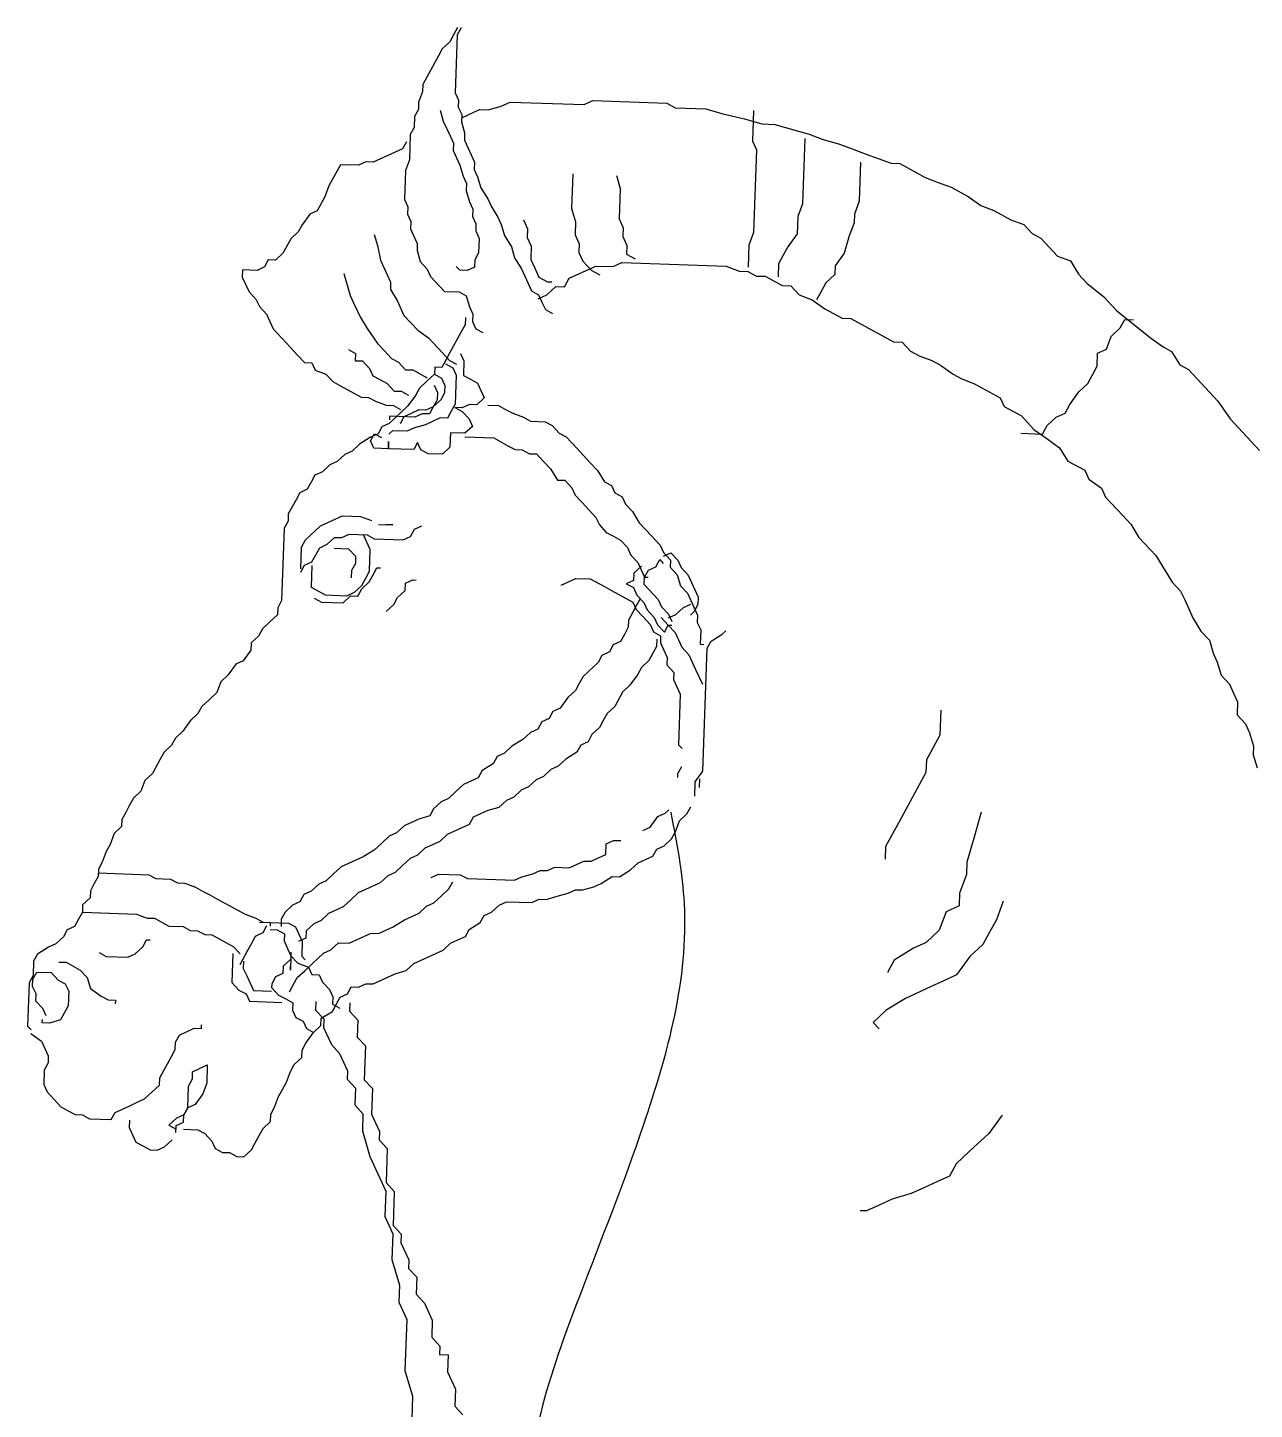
# Model space of a CAD drawing. Header units: millimetres. Extents: x 71641 to 191108, y -23091 to 29972.
# Drawn here: x 158703.1 to 158778.3, y -13081.5 to -12996.9 of the extents above; entities that cross this region are included whole.
import ezdxf

# ---------------------------------------------------------------- set-up
doc = ezdxf.new("R2010")
doc.units = ezdxf.units.MM

msp = doc.modelspace()

# ---------------------------------------------------------------- linework, layer by layer
at = {"color": 8}
for p, q in [((158729.454, -12996.895), (158729.217, -12997.33)), ((158729.675, -12996.902), (158729.438, -12997.337)), ((158728.979, -12997.765), (158728.521, -12998.192)), ((158729.217, -12997.33), (158728.979, -12997.765)), ((158729.438, -12997.337), (158729.313, -13000.88)), ((158728.284, -12998.627), (158728.046, -12999.062)), ((158728.521, -12998.192), (158728.284, -12998.627)), ((158728.046, -12999.062), (158727.572, -12999.932)), ((158727.335, -13000.367), (158727.319, -13000.81)), ((158727.572, -12999.932), (158727.335, -13000.367)), ((158727.075, -13001.466), (158727.059, -13001.909)), ((158727.319, -13000.81), (158727.075, -13001.466)), ((158729.313, -13000.88), (158729.519, -13001.33)), ((158729.519, -13001.33), (158729.504, -13001.773)), ((158732.136, -13001.697), (158732.678, -13001.45)), ((158732.678, -13001.45), (158737.204, -13001.609)), ((158737.204, -13001.609), (158737.746, -13001.362)), ((158737.746, -13001.362), (158742.273, -13001.521)), ((158742.273, -13001.521), (158742.796, -13001.806)), ((158726.822, -13002.344), (158726.798, -13003.008)), ((158727.059, -13001.909), (158726.822, -13002.344)), ((158728.388, -13001.956), (158728.586, -13002.628)), ((158729.504, -13001.773), (158729.71, -13002.224)), ((158729.71, -13002.224), (158729.694, -13002.667)), ((158729.711, -13002.411), (158730.795, -13001.916)), ((158730.795, -13001.916), (158731.328, -13001.935)), ((158731.328, -13001.935), (158732.136, -13001.697)), ((158742.796, -13001.806), (158744.66, -13001.872)), ((158744.66, -13001.872), (158745.716, -13002.175)), ((158745.716, -13002.175), (158747.038, -13002.488)), ((158747.589, -13001.975), (158747.524, -13003.837)), ((158726.798, -13003.008), (158726.561, -13003.443)), ((158728.586, -13002.628), (158728.998, -13003.529)), ((158729.694, -13002.667), (158729.892, -13003.339)), ((158747.038, -13002.488), (158748.094, -13002.792)), ((158748.094, -13002.792), (158748.893, -13002.82)), ((158748.893, -13002.82), (158751.004, -13003.427)), ((158726.324, -13003.878), (158726.087, -13004.313)), ((158726.561, -13003.443), (158726.507, -13004.993)), ((158728.998, -13003.529), (158729.204, -13003.979)), ((158729.204, -13003.979), (158729.189, -13004.422)), ((158729.892, -13003.339), (158729.877, -13003.781)), ((158729.877, -13003.781), (158730.495, -13005.133)), ((158747.524, -13003.837), (158747.771, -13004.379)), ((158750.729, -13003.684), (158750.588, -13007.675)), ((158751.004, -13003.427), (158751.794, -13003.721)), ((158751.794, -13003.721), (158752.85, -13004.025)), ((158752.85, -13004.025), (158753.639, -13004.319)), ((158726.087, -13004.313), (158724.734, -13004.93)), ((158729.189, -13004.422), (158729.601, -13005.323)), ((158747.771, -13004.379), (158747.594, -13009.435)), ((158753.639, -13004.319), (158754.429, -13004.613)), ((158754.429, -13004.613), (158755.218, -13004.907)), ((158755.218, -13004.907), (158756.008, -13005.202)), ((158722.282, -13005.287), (158721.57, -13006.592)), ((158723.389, -13005.326), (158722.282, -13005.287)), ((158723.84, -13005.121), (158723.389, -13005.326)), ((158724.283, -13005.136), (158723.84, -13005.121)), ((158724.734, -13004.93), (158724.283, -13005.136)), ((158726.262, -13005.649), (158726.199, -13007.42)), ((158726.507, -13004.993), (158726.262, -13005.649)), ((158729.601, -13005.323), (158729.799, -13005.995)), ((158730.495, -13005.133), (158730.479, -13005.576)), ((158730.479, -13005.576), (158730.685, -13006.026)), ((158754.144, -13005.136), (158754.059, -13007.531)), ((158756.008, -13005.202), (158756.54, -13005.22)), ((158756.54, -13005.22), (158757.586, -13005.79)), ((158721.57, -13006.592), (158721.325, -13007.249)), ((158729.799, -13005.995), (158730.005, -13006.446)), ((158730.005, -13006.446), (158729.989, -13006.889)), ((158730.685, -13006.026), (158730.883, -13006.698)), ((158736.522, -13005.848), (158736.447, -13007.977)), ((158739.185, -13005.942), (158739.423, -13006.749)), ((158757.586, -13005.79), (158758.11, -13006.075)), ((158758.11, -13006.075), (158758.899, -13006.369)), ((158758.899, -13006.369), (158759.689, -13006.663)), ((158721.325, -13007.249), (158720.851, -13008.119)), ((158726.199, -13007.42), (158726.405, -13007.871)), ((158729.989, -13006.889), (158730.187, -13007.561)), ((158730.883, -13006.698), (158731.303, -13007.378)), ((158731.303, -13007.378), (158731.509, -13007.829)), ((158739.423, -13006.749), (158739.358, -13008.612)), ((158759.689, -13006.663), (158760.735, -13007.233)), ((158760.735, -13007.233), (158761.515, -13007.793)), ((158720.851, -13008.119), (158720.4, -13008.325)), ((158726.405, -13007.871), (158726.39, -13008.314)), ((158730.187, -13007.561), (158730.393, -13008.011)), ((158730.393, -13008.011), (158730.378, -13008.454)), ((158731.509, -13007.829), (158731.929, -13008.509)), ((158736.447, -13007.977), (158736.685, -13008.784)), ((158750.588, -13007.675), (158750.294, -13008.464)), ((158754.059, -13007.531), (158753.765, -13008.32)), ((158761.515, -13007.793), (158762.305, -13008.087)), ((158762.305, -13008.087), (158763.351, -13008.657)), ((158719.934, -13008.973), (158719.697, -13009.408)), ((158720.4, -13008.325), (158719.934, -13008.973)), ((158726.39, -13008.314), (158726.596, -13008.764)), ((158726.596, -13008.764), (158726.58, -13009.207)), ((158730.378, -13008.454), (158730.584, -13008.905)), ((158730.584, -13008.905), (158730.568, -13009.347)), ((158731.929, -13008.509), (158732.135, -13008.959)), ((158732.135, -13008.959), (158732.333, -13009.631)), ((158733.49, -13008.672), (158733.737, -13009.213)), ((158736.685, -13008.784), (158736.657, -13009.583)), ((158739.358, -13008.612), (158739.605, -13009.153)), ((158750.294, -13008.464), (158750.256, -13009.528)), ((158753.746, -13008.852), (158753.452, -13009.641)), ((158753.765, -13008.32), (158753.746, -13008.852)), ((158763.351, -13008.657), (158764.141, -13008.951)), ((158764.141, -13008.951), (158764.654, -13009.502)), ((158719.238, -13009.835), (158719.001, -13010.27)), ((158719.697, -13009.408), (158719.238, -13009.835)), ((158724.349, -13009.572), (158724.547, -13010.244)), ((158726.58, -13009.207), (158726.786, -13009.658)), ((158726.786, -13009.658), (158726.992, -13010.108)), ((158730.568, -13009.347), (158730.774, -13009.798)), ((158730.774, -13009.798), (158730.743, -13010.684)), ((158732.333, -13009.631), (158732.753, -13010.311)), ((158733.737, -13009.213), (158733.719, -13009.746)), ((158733.719, -13009.746), (158733.966, -13010.287)), ((158736.657, -13009.583), (158736.905, -13010.124)), ((158739.605, -13009.153), (158739.586, -13009.686)), ((158739.586, -13009.686), (158739.834, -13010.227)), ((158747.594, -13009.435), (158747.299, -13010.224)), ((158750.256, -13009.528), (158749.696, -13010.308)), ((158753.452, -13009.641), (158753.148, -13010.696)), ((158764.654, -13009.502), (158765.178, -13009.787)), ((158765.178, -13009.787), (158765.691, -13010.338)), ((158718.764, -13010.705), (158718.305, -13011.132)), ((158719.001, -13010.27), (158718.764, -13010.705)), ((158724.547, -13010.244), (158724.738, -13011.137)), ((158726.992, -13010.108), (158726.977, -13010.551)), ((158726.977, -13010.551), (158727.175, -13011.223)), ((158730.743, -13010.684), (158730.506, -13011.119)), ((158732.753, -13010.311), (158732.951, -13010.983)), ((158733.966, -13010.287), (158733.938, -13011.085)), ((158736.905, -13010.124), (158736.886, -13010.656)), ((158736.886, -13010.656), (158737.134, -13011.198)), ((158739.834, -13010.227), (158739.815, -13010.759)), ((158739.815, -13010.759), (158740.338, -13011.044)), ((158747.299, -13010.224), (158747.252, -13011.554)), ((158749.411, -13010.831), (158749.126, -13011.354)), ((158749.696, -13010.308), (158749.411, -13010.831)), ((158753.148, -13010.696), (158752.587, -13011.475)), ((158765.691, -13010.338), (158766.205, -13010.889)), ((158717.625, -13011.552), (158717.174, -13011.758)), ((158717.862, -13011.117), (158717.625, -13011.552)), ((158718.305, -13011.132), (158717.862, -13011.117)), ((158724.738, -13011.137), (158724.944, -13011.588)), ((158724.944, -13011.588), (158725.15, -13012.038)), ((158727.175, -13011.223), (158727.602, -13011.681)), ((158727.602, -13011.681), (158727.808, -13012.132)), ((158729.596, -13011.752), (158729.382, -13011.522)), ((158730.49, -13011.561), (158730.039, -13011.767)), ((158730.506, -13011.119), (158730.49, -13011.561)), ((158732.951, -13010.983), (158733.37, -13011.663)), ((158733.37, -13011.663), (158733.576, -13012.113)), ((158733.938, -13011.085), (158734.186, -13011.627)), ((158734.186, -13011.627), (158734.433, -13012.169)), ((158736.297, -13012.234), (158737.923, -13011.492)), ((158737.134, -13011.198), (158737.647, -13011.749)), ((158737.923, -13011.492), (158738.988, -13011.53)), ((158738.988, -13011.53), (158739.53, -13011.282)), ((158739.53, -13011.282), (158745.921, -13011.507)), ((158745.921, -13011.507), (158746.71, -13011.801)), ((158749.126, -13011.354), (158749.098, -13012.152)), ((158752.587, -13011.475), (158752.569, -13012.008)), ((158766.205, -13010.889), (158766.995, -13011.183)), ((158766.995, -13011.183), (158767.499, -13012)), ((158716.288, -13011.726), (158716.272, -13012.169)), ((158716.272, -13012.169), (158716.684, -13013.07)), ((158717.174, -13011.758), (158716.288, -13011.726)), ((158722.491, -13011.945), (158722.887, -13013.289)), ((158725.15, -13012.038), (158725.356, -13012.489)), ((158725.356, -13012.489), (158725.34, -13012.932)), ((158727.808, -13012.132), (158728.663, -13013.049)), ((158730.039, -13011.767), (158729.596, -13011.752)), ((158733.576, -13012.113), (158733.782, -13012.564)), ((158734.433, -13012.169), (158734.957, -13012.453)), ((158734.957, -13012.453), (158735.223, -13012.463)), ((158736.012, -13012.757), (158736.297, -13012.234)), ((158737.647, -13011.749), (158738.171, -13012.034)), ((158746.71, -13011.801), (158747.243, -13011.82)), ((158747.243, -13011.82), (158747.766, -13012.105)), ((158747.766, -13012.105), (158748.299, -13012.124)), ((158748.299, -13012.124), (158749.345, -13012.693)), ((158752.017, -13012.521), (158751.732, -13013.044)), ((158752.569, -13012.008), (158752.017, -13012.521)), ((158767.499, -13012), (158768.013, -13012.551)), ((158716.684, -13013.07), (158717.111, -13013.529)), ((158722.887, -13013.289), (158723.093, -13013.739)), ((158725.34, -13012.932), (158725.76, -13013.612)), ((158728.663, -13013.049), (158729.549, -13013.08)), ((158729.549, -13013.08), (158729.985, -13013.317)), ((158729.985, -13013.317), (158730.183, -13013.989)), ((158733.782, -13012.564), (158733.988, -13013.014)), ((158733.988, -13013.014), (158734.424, -13013.251)), ((158734.387, -13013.499), (158734.928, -13013.252)), ((158734.424, -13013.251), (158734.63, -13013.702)), ((158734.928, -13013.252), (158735.48, -13012.738)), ((158735.48, -13012.738), (158736.012, -13012.757)), ((158749.345, -13012.693), (158749.878, -13012.712)), ((158749.878, -13012.712), (158750.392, -13013.263)), ((158750.392, -13013.263), (158751.181, -13013.557)), ((158751.732, -13013.044), (158751.447, -13013.567)), ((158768.013, -13012.551), (158769.05, -13013.387)), ((158717.111, -13013.529), (158717.317, -13013.979)), ((158717.317, -13013.979), (158717.745, -13014.438)), ((158723.093, -13013.739), (158723.505, -13014.641)), ((158725.76, -13013.612), (158726.172, -13014.513)), ((158730.183, -13013.989), (158730.389, -13014.439)), ((158734.63, -13013.702), (158734.836, -13014.153)), ((158734.836, -13014.153), (158735.271, -13014.39)), ((158751.181, -13013.557), (158751.961, -13014.118)), ((158751.961, -13014.118), (158753.008, -13014.687)), ((158769.05, -13013.387), (158769.821, -13014.213)), ((158769.821, -13014.213), (158770.858, -13015.049)), ((158717.745, -13014.438), (158717.951, -13014.888)), ((158717.951, -13014.888), (158718.157, -13015.339)), ((158723.505, -13014.641), (158723.925, -13015.32)), ((158726.172, -13014.513), (158726.599, -13014.971)), ((158726.599, -13014.971), (158727.027, -13015.429)), ((158729.938, -13014.645), (158729.922, -13015.088)), ((158730.389, -13014.439), (158730.373, -13014.882)), ((158730.373, -13014.882), (158730.579, -13015.333)), ((158753.008, -13014.687), (158753.54, -13014.706)), ((158753.54, -13014.706), (158756.156, -13016.13)), ((158770.05, -13015.287), (158770.335, -13014.764)), ((158770.335, -13014.764), (158770.867, -13014.783)), ((158770.858, -13015.049), (158771.895, -13015.885)), ((158718.157, -13015.339), (158719.226, -13016.485)), ((158723.925, -13015.32), (158724.558, -13016.229)), ((158727.027, -13015.429), (158727.676, -13015.896)), ((158727.676, -13015.896), (158728.531, -13016.812)), ((158729.685, -13015.523), (158728.974, -13016.828)), ((158729.922, -13015.088), (158729.685, -13015.523)), ((158730.579, -13015.333), (158731.015, -13015.57)), ((158769.204, -13016.589), (158769.498, -13015.8)), ((158769.498, -13015.8), (158770.05, -13015.287)), ((158771.895, -13015.885), (158772.675, -13016.445)), ((158719.226, -13016.485), (158719.653, -13016.943)), ((158722.77, -13016.61), (158723.206, -13016.847)), ((158724.558, -13016.229), (158724.986, -13016.688)), ((158724.986, -13016.688), (158725.414, -13017.146)), ((158756.156, -13016.13), (158756.689, -13016.149)), ((158756.689, -13016.149), (158757.203, -13016.7)), ((158757.203, -13016.7), (158757.726, -13016.985)), ((158768.662, -13016.837), (158769.204, -13016.589)), ((158772.675, -13016.445), (158773.198, -13016.73)), ((158773.198, -13016.73), (158773.703, -13017.547)), ((158719.653, -13016.943), (158720.081, -13017.402)), ((158720.081, -13017.402), (158720.524, -13017.417)), ((158720.524, -13017.417), (158720.73, -13017.868)), ((158723.206, -13016.847), (158723.19, -13017.289)), ((158723.19, -13017.289), (158723.633, -13017.305)), ((158723.633, -13017.305), (158724.061, -13017.763)), ((158725.414, -13017.146), (158725.849, -13017.383)), ((158725.849, -13017.383), (158726.276, -13017.841)), ((158728.737, -13017.263), (158728.5, -13017.698)), ((158728.531, -13016.812), (158728.958, -13017.271)), ((158728.729, -13017.484), (158729.164, -13017.721)), ((158728.974, -13016.828), (158728.737, -13017.263)), ((158728.958, -13017.271), (158729.394, -13017.508)), ((158729.639, -13016.851), (158729.845, -13017.302)), ((158729.845, -13017.302), (158729.813, -13018.188)), ((158757.726, -13016.985), (158758.515, -13017.279)), ((158758.515, -13017.279), (158759.038, -13017.564)), ((158759.038, -13017.564), (158759.819, -13018.124)), ((158768.634, -13017.635), (158768.662, -13016.837)), ((158773.703, -13017.547), (158774.226, -13017.832)), ((158720.73, -13017.868), (158721.387, -13018.113)), ((158721.387, -13018.113), (158721.814, -13018.571)), ((158724.061, -13017.763), (158724.267, -13018.214)), ((158724.267, -13018.214), (158724.702, -13018.451)), ((158724.702, -13018.451), (158725.137, -13018.688)), ((158726.276, -13017.841), (158726.719, -13017.857)), ((158726.719, -13017.857), (158727.59, -13018.331)), ((158728.041, -13018.125), (158727.582, -13018.552)), ((158728.057, -13017.682), (158728.041, -13018.125)), ((158728.041, -13018.125), (158728.476, -13018.362)), ((158728.5, -13017.698), (158728.057, -13017.682)), ((158728.476, -13018.362), (158728.682, -13018.813)), ((158729.164, -13017.721), (158729.37, -13018.172)), ((158729.37, -13018.172), (158729.308, -13019.943)), ((158729.813, -13018.188), (158730.249, -13018.425)), ((158730.249, -13018.425), (158730.684, -13018.662)), ((158759.819, -13018.124), (158760.342, -13018.409)), ((158760.342, -13018.409), (158761.131, -13018.703)), ((158768.064, -13018.681), (158768.349, -13018.158)), ((158768.349, -13018.158), (158768.634, -13017.635)), ((158774.226, -13017.832), (158774.997, -13018.658)), ((158721.814, -13018.571), (158722.249, -13018.808)), ((158722.249, -13018.808), (158723.555, -13019.519)), ((158725.137, -13018.688), (158725.565, -13019.146)), ((158725.565, -13019.146), (158726.008, -13019.162)), ((158726.008, -13019.162), (158726.443, -13019.399)), ((158727.124, -13018.98), (158726.886, -13019.415)), ((158727.582, -13018.552), (158727.124, -13018.98)), ((158728.018, -13018.789), (158728.224, -13019.24)), ((158728.224, -13019.24), (158728.208, -13019.683)), ((158728.667, -13019.256), (158728.43, -13019.691)), ((158728.682, -13018.813), (158728.667, -13019.256)), ((158730.684, -13018.662), (158730.89, -13019.112)), ((158730.89, -13019.112), (158731.096, -13019.563)), ((158761.131, -13018.703), (158762.701, -13019.558)), ((158766.952, -13019.974), (158767.513, -13019.194)), ((158767.513, -13019.194), (158768.064, -13018.681)), ((158774.997, -13018.658), (158775.51, -13019.209)), ((158775.51, -13019.209), (158776.024, -13019.76)), ((158723.555, -13019.519), (158723.999, -13019.535)), ((158723.999, -13019.535), (158724.434, -13019.772)), ((158724.434, -13019.772), (158725.091, -13020.016)), ((158725.091, -13020.016), (158725.534, -13020.032)), ((158725.534, -13020.032), (158725.969, -13020.269)), ((158726.42, -13020.063), (158725.961, -13020.49)), ((158726.886, -13019.415), (158726.42, -13020.063)), ((158727.971, -13020.118), (158727.52, -13020.324)), ((158727.971, -13020.118), (158727.734, -13020.553)), ((158728.208, -13019.683), (158727.971, -13020.118)), ((158728.43, -13019.691), (158727.971, -13020.118)), ((158729.308, -13019.943), (158729.071, -13020.378)), ((158730.194, -13019.974), (158729.743, -13020.18)), ((158730.637, -13019.99), (158730.194, -13019.974)), ((158731.096, -13019.563), (158730.637, -13019.99)), ((158731.302, -13020.013), (158731.967, -13020.037)), ((158731.967, -13020.037), (158732.402, -13020.274)), ((158762.701, -13019.558), (158762.948, -13020.099)), ((158762.948, -13020.099), (158763.995, -13020.669)), ((158766.667, -13020.496), (158766.952, -13019.974)), ((158776.024, -13019.76), (158776.786, -13020.853)), ((158725.961, -13020.49), (158725.273, -13021.131)), ((158725.289, -13020.688), (158725.281, -13020.91)), ((158726.84, -13020.743), (158725.289, -13020.688)), ((158726.175, -13020.72), (158725.938, -13021.155)), ((158726.626, -13020.514), (158726.175, -13020.72)), ((158727.077, -13020.308), (158726.626, -13020.514)), ((158727.291, -13020.537), (158726.84, -13020.743)), ((158727.52, -13020.324), (158727.077, -13020.308)), ((158727.734, -13020.553), (158727.291, -13020.537)), ((158728.391, -13020.798), (158727.489, -13021.209)), ((158728.834, -13020.813), (158728.391, -13020.798)), ((158729.071, -13020.378), (158728.834, -13020.813)), ((158729.743, -13020.18), (158729.3, -13020.165)), ((158729.3, -13020.165), (158729.735, -13020.402)), ((158729.735, -13020.402), (158730.163, -13020.86)), ((158730.163, -13020.86), (158730.369, -13021.311)), ((158732.402, -13020.274), (158732.837, -13020.511)), ((158732.837, -13020.511), (158733.494, -13020.756)), ((158733.494, -13020.756), (158733.929, -13020.992)), ((158763.995, -13020.669), (158764.765, -13021.495)), ((158765.574, -13021.257), (158766.125, -13020.744)), ((158766.125, -13020.744), (158766.667, -13020.496)), ((158776.786, -13020.853), (158777.299, -13021.404)), ((158724.127, -13022.199), (158724.364, -13021.764)), ((158724.585, -13021.772), (158724.134, -13021.978)), ((158724.364, -13021.764), (158724.799, -13022.001)), ((158724.822, -13021.337), (158724.585, -13021.772)), ((158725.273, -13021.131), (158724.822, -13021.337)), ((158725.479, -13021.582), (158725.25, -13021.795)), ((158726.365, -13021.613), (158725.479, -13021.582)), ((158726.816, -13021.407), (158726.365, -13021.613)), ((158727.489, -13021.209), (158726.816, -13021.407)), ((158729.024, -13021.707), (158728.993, -13022.592)), ((158729.91, -13021.738), (158729.024, -13021.707)), ((158730.369, -13021.311), (158729.91, -13021.738)), ((158733.929, -13020.992), (158734.816, -13021.024)), ((158734.816, -13021.024), (158735.251, -13021.261)), ((158735.251, -13021.261), (158735.678, -13021.719)), ((158735.678, -13021.719), (158736.114, -13021.956)), ((158763.957, -13021.733), (158765.289, -13021.78)), ((158764.765, -13021.495), (158765.546, -13022.056)), ((158765.289, -13021.78), (158765.574, -13021.257)), ((158777.299, -13021.404), (158778.07, -13022.23)), ((158723.454, -13022.397), (158722.995, -13022.824)), ((158724.134, -13021.978), (158723.454, -13022.397)), ((158724.333, -13022.65), (158724.127, -13022.199)), ((158725.219, -13022.681), (158724.333, -13022.65)), ((158725.219, -13022.681), (158725.234, -13022.238)), ((158725.234, -13022.238), (158725.219, -13022.681)), ((158726.77, -13022.736), (158725.219, -13022.681)), ((158727.007, -13022.301), (158726.77, -13022.736)), ((158727.213, -13022.751), (158727.007, -13022.301)), ((158728.993, -13022.592), (158728.534, -13023.019)), ((158729.902, -13021.959), (158731.675, -13022.021)), ((158731.675, -13022.021), (158732.11, -13022.258)), ((158732.11, -13022.258), (158732.545, -13022.495)), ((158732.545, -13022.495), (158732.981, -13022.732)), ((158736.114, -13021.956), (158736.755, -13022.644)), ((158736.755, -13022.644), (158737.182, -13023.102)), ((158765.546, -13022.056), (158766.326, -13022.616)), ((158766.326, -13022.616), (158766.83, -13023.433)), ((158778.07, -13022.23), (158778.584, -13022.781)), ((158722.086, -13023.457), (158721.635, -13023.663)), ((158722.545, -13023.03), (158722.086, -13023.457)), ((158722.995, -13022.824), (158722.545, -13023.03)), ((158727.648, -13022.988), (158727.213, -13022.751)), ((158728.534, -13023.019), (158727.648, -13022.988)), ((158732.981, -13022.732), (158733.424, -13022.748)), ((158733.424, -13022.748), (158733.859, -13022.985)), ((158733.859, -13022.985), (158734.302, -13023.001)), ((158734.302, -13023.001), (158734.73, -13023.459)), ((158734.73, -13023.459), (158735.157, -13023.917)), ((158737.182, -13023.102), (158737.61, -13023.56)), ((158766.83, -13023.433), (158767.877, -13024.003)), ((158720.725, -13024.296), (158720.488, -13024.731)), ((158721.176, -13024.09), (158720.725, -13024.296)), ((158721.635, -13023.663), (158721.176, -13024.09)), ((158735.157, -13023.917), (158735.577, -13024.597)), ((158737.61, -13023.56), (158738.038, -13024.019)), ((158738.038, -13024.019), (158738.457, -13024.699)), ((158767.877, -13024.003), (158768.124, -13024.544)), ((158720.251, -13025.166), (158719.8, -13025.372)), ((158720.488, -13024.731), (158720.251, -13025.166)), ((158735.577, -13024.597), (158736.02, -13024.613)), ((158736.02, -13024.613), (158736.448, -13025.071)), ((158736.448, -13025.071), (158736.654, -13025.522)), ((158738.457, -13024.699), (158738.893, -13024.936)), ((158738.893, -13024.936), (158739.099, -13025.386)), ((158768.124, -13024.544), (158768.904, -13025.104)), ((158768.904, -13025.104), (158769.152, -13025.646)), ((158719.563, -13025.807), (158719.326, -13026.242)), ((158719.8, -13025.372), (158719.563, -13025.807)), ((158736.654, -13025.522), (158737.081, -13025.98)), ((158737.081, -13025.98), (158737.936, -13026.897)), ((158739.099, -13025.386), (158739.534, -13025.623)), ((158739.534, -13025.623), (158739.74, -13026.074)), ((158769.152, -13025.646), (158770.179, -13026.748)), ((158719.089, -13026.677), (158719.073, -13027.12)), ((158719.326, -13026.242), (158719.089, -13026.677)), ((158721.961, -13027), (158722.412, -13026.794)), ((158722.412, -13026.794), (158723.52, -13026.833)), ((158723.52, -13026.833), (158724.177, -13027.078)), ((158737.936, -13026.897), (158738.142, -13027.348)), ((158739.74, -13026.074), (158740.167, -13026.532)), ((158740.167, -13026.532), (158740.587, -13027.212)), ((158770.179, -13026.748), (158770.693, -13027.299)), ((158718.836, -13027.555), (158718.68, -13031.983)), ((158719.073, -13027.12), (158718.836, -13027.555)), ((158720.142, -13028.266), (158721.059, -13027.411)), ((158721.059, -13027.411), (158721.51, -13027.205)), ((158721.51, -13027.205), (158721.961, -13027)), ((158724.612, -13027.315), (158725.498, -13027.346)), ((158725.498, -13027.346), (158725.055, -13027.33)), ((158726.583, -13028.049), (158726.82, -13027.614)), ((158726.82, -13027.614), (158727.271, -13027.408)), ((158738.142, -13027.348), (158738.57, -13027.806)), ((158740.587, -13027.212), (158741.015, -13027.67)), ((158741.015, -13027.67), (158741.87, -13028.587)), ((158770.693, -13027.299), (158771.198, -13028.116)), ((158719.905, -13028.701), (158720.142, -13028.266)), ((158721.013, -13028.74), (158721.464, -13028.534)), ((158721.464, -13028.534), (158721.922, -13028.107)), ((158721.922, -13028.107), (158722.365, -13028.122)), ((158722.365, -13028.122), (158722.816, -13027.916)), ((158722.816, -13027.916), (158723.924, -13027.955)), ((158723.908, -13028.398), (158723.702, -13027.948)), ((158724.114, -13028.849), (158723.908, -13028.398)), ((158723.924, -13027.955), (158724.359, -13028.192)), ((158724.359, -13028.192), (158726.132, -13028.255)), ((158726.132, -13028.255), (158726.583, -13028.049)), ((158738.57, -13027.806), (158739.005, -13028.043)), ((158739.005, -13028.043), (158739.44, -13028.28)), ((158739.44, -13028.28), (158739.868, -13028.738)), ((158741.87, -13028.587), (158742.076, -13029.038)), ((158771.198, -13028.116), (158772.225, -13029.218)), ((158719.858, -13030.029), (158719.905, -13028.701)), ((158720.538, -13029.61), (158721.013, -13028.74)), ((158721.899, -13028.771), (158722.785, -13028.802)), ((158722.785, -13028.802), (158723.213, -13029.26)), ((158723.213, -13029.26), (158723.197, -13029.703)), ((158724.068, -13030.177), (158724.114, -13028.849)), ((158739.868, -13028.738), (158740.074, -13029.189)), ((158740.074, -13029.189), (158740.501, -13029.647)), ((158742.068, -13029.259), (158742.519, -13029.053)), ((158742.076, -13029.038), (158742.503, -13029.496)), ((158742.519, -13029.053), (158742.946, -13029.512)), ((158772.225, -13029.218), (158773.234, -13030.852)), ((158719.85, -13030.25), (158720.087, -13029.815)), ((158720.087, -13029.815), (158720.538, -13029.61)), ((158720.531, -13029.831), (158720.484, -13031.159)), ((158722.96, -13030.138), (158722.944, -13030.581)), ((158723.197, -13029.703), (158722.96, -13030.138)), ((158723.83, -13030.612), (158724.068, -13030.177)), ((158724.281, -13030.406), (158724.518, -13029.971)), ((158724.518, -13029.971), (158724.74, -13029.979)), ((158740.715, -13029.876), (158740.256, -13030.304)), ((158740.501, -13029.647), (158740.707, -13030.098)), ((158740.707, -13030.098), (158740.913, -13030.548)), ((158740.913, -13030.548), (158741.15, -13030.113)), ((158741.15, -13030.113), (158741.601, -13029.908)), ((158741.601, -13029.908), (158741.838, -13029.473)), ((158741.838, -13029.473), (158742.052, -13029.702)), ((158742.503, -13029.496), (158742.488, -13029.939)), ((158742.488, -13029.939), (158742.915, -13030.397)), ((158742.946, -13029.512), (158743.152, -13029.962)), ((158743.152, -13029.962), (158743.58, -13030.421)), ((158723.135, -13031.474), (158723.593, -13031.047)), ((158723.586, -13031.269), (158724.044, -13030.841)), ((158723.593, -13031.047), (158723.83, -13030.612)), ((158724.044, -13030.841), (158724.281, -13030.406)), ((158726.244, -13031.362), (158726.26, -13030.919)), ((158726.26, -13030.919), (158726.711, -13030.714)), ((158726.711, -13030.714), (158726.932, -13030.721)), ((158735.794, -13031.033), (158736.696, -13030.622)), ((158736.696, -13030.622), (158737.582, -13030.653)), ((158737.582, -13030.653), (158738.453, -13031.127)), ((158738.453, -13031.127), (158738.888, -13031.364)), ((158740.241, -13030.746), (158739.79, -13030.952)), ((158739.79, -13030.952), (158740.225, -13031.189)), ((158740.256, -13030.304), (158740.241, -13030.746)), ((158740.898, -13030.991), (158740.913, -13030.548)), ((158740.898, -13030.991), (158741.753, -13031.908)), ((158740.913, -13030.548), (158741.135, -13030.556)), ((158742.915, -13030.397), (158743.113, -13031.069)), ((158743.113, -13031.069), (158743.541, -13031.528)), ((158743.58, -13030.421), (158743.786, -13030.871)), ((158743.786, -13030.871), (158744.198, -13031.772)), ((158773.234, -13030.852), (158773.748, -13031.403)), ((158718.68, -13031.983), (158718.443, -13032.418)), ((158720.484, -13031.159), (158721.354, -13031.633)), ((158720.682, -13031.831), (158721.117, -13032.068)), ((158721.354, -13031.633), (158722.684, -13031.68)), ((158722.447, -13032.115), (158722.905, -13031.688)), ((158722.684, -13031.68), (158723.135, -13031.474)), ((158722.905, -13031.688), (158723.348, -13031.704)), ((158723.348, -13031.704), (158723.586, -13031.269)), ((158725.548, -13032.224), (158725.785, -13031.789)), ((158725.785, -13031.789), (158726.244, -13031.362)), ((158738.888, -13031.364), (158740.194, -13032.075)), ((158740.225, -13031.189), (158740.431, -13031.64)), ((158740.645, -13031.869), (158740.408, -13032.304)), ((158740.431, -13031.64), (158740.859, -13032.098)), ((158741.753, -13031.908), (158741.959, -13032.359)), ((158743.541, -13031.528), (158743.953, -13032.429)), ((158744.198, -13031.772), (158744.182, -13032.215)), ((158773.748, -13031.403), (158773.996, -13031.944)), ((158773.996, -13031.944), (158774.243, -13032.486)), ((158718.443, -13032.418), (158718.428, -13032.86)), ((158721.117, -13032.068), (158722.447, -13032.115)), ((158725.09, -13032.652), (158725.548, -13032.224)), ((158740.171, -13032.739), (158739.934, -13033.174)), ((158740.408, -13032.304), (158740.171, -13032.739)), ((158740.194, -13032.075), (158740.4, -13032.525)), ((158740.4, -13032.525), (158740.828, -13032.984)), ((158740.859, -13032.098), (158741.065, -13032.549)), ((158741.065, -13032.549), (158741.492, -13033.007)), ((158741.959, -13032.359), (158742.386, -13032.817)), ((158742.378, -13033.038), (158742.829, -13032.833)), ((158742.386, -13032.817), (158742.592, -13033.268)), ((158742.829, -13032.833), (158743.288, -13032.405)), ((158743.288, -13032.405), (158743.739, -13032.2)), ((158743.945, -13032.65), (158743.716, -13032.864)), ((158744.182, -13032.215), (158743.945, -13032.65)), ((158743.953, -13032.429), (158744.159, -13032.879)), ((158774.243, -13032.486), (158774.491, -13033.027)), ((158717.969, -13033.288), (158717.51, -13033.715)), ((158718.428, -13032.86), (158717.969, -13033.288)), ((158739.918, -13033.617), (158739.681, -13034.052)), ((158739.934, -13033.174), (158739.918, -13033.617)), ((158740.828, -13032.984), (158741.255, -13033.442)), ((158741.255, -13033.442), (158741.461, -13033.893)), ((158741.492, -13033.007), (158741.698, -13033.458)), ((158741.698, -13033.458), (158742.126, -13033.916)), ((158741.935, -13033.023), (158742.363, -13033.481)), ((158742.126, -13033.916), (158742.363, -13033.481)), ((158742.363, -13033.481), (158742.79, -13033.94)), ((158742.363, -13033.481), (158742.584, -13033.489)), ((158744.159, -13032.879), (158744.143, -13033.322)), ((158744.143, -13033.322), (158744.349, -13033.773)), ((158774.491, -13033.027), (158774.995, -13033.844)), ((158717.273, -13034.15), (158716.814, -13034.577)), ((158717.51, -13033.715), (158717.273, -13034.15)), ((158739.444, -13034.487), (158738.993, -13034.693)), ((158739.681, -13034.052), (158739.444, -13034.487)), ((158741.461, -13033.893), (158741.896, -13034.13)), ((158741.667, -13034.343), (158741.651, -13034.786)), ((158741.896, -13034.13), (158741.881, -13034.573)), ((158742.79, -13033.94), (158742.996, -13034.39)), ((158742.996, -13034.39), (158743.202, -13034.841)), ((158744.349, -13033.773), (158744.318, -13034.658)), ((158744.753, -13034.895), (158744.99, -13034.46)), ((158744.99, -13034.46), (158745.671, -13034.041)), ((158745.671, -13034.041), (158745.9, -13033.827)), ((158774.995, -13033.844), (158775.509, -13034.395)), ((158775.509, -13034.395), (158775.747, -13035.203)), ((158716.799, -13035.02), (158716.332, -13035.668)), ((158716.814, -13034.577), (158716.799, -13035.02)), ((158738.305, -13035.333), (158738.068, -13035.768)), ((158738.756, -13035.128), (158738.305, -13035.333)), ((158738.993, -13034.693), (158738.756, -13035.128)), ((158741.651, -13034.786), (158741.177, -13035.656)), ((158741.881, -13034.573), (158742.293, -13035.474)), ((158743.202, -13034.841), (158743.63, -13035.299)), ((158743.63, -13035.299), (158743.836, -13035.75)), ((158744.318, -13034.658), (158744.539, -13034.666)), ((158744.488, -13042.423), (158744.753, -13034.895)), ((158775.747, -13035.203), (158775.995, -13035.745)), ((158715.881, -13035.874), (158715.415, -13036.523)), ((158716.332, -13035.668), (158715.881, -13035.874)), ((158738.068, -13035.768), (158737.15, -13036.623)), ((158740.718, -13036.083), (158740.481, -13036.518)), ((158741.177, -13035.656), (158740.718, -13036.083)), ((158742.293, -13035.474), (158742.277, -13035.916)), ((158742.277, -13035.916), (158742.705, -13036.375)), ((158743.836, -13035.75), (158744.042, -13036.2)), ((158744.042, -13036.2), (158744.454, -13037.101)), ((158775.995, -13035.745), (158776.233, -13036.552)), ((158714.956, -13036.95), (158714.711, -13037.606)), ((158715.415, -13036.523), (158714.956, -13036.95)), ((158736.913, -13037.058), (158736.676, -13037.493)), ((158737.15, -13036.623), (158736.913, -13037.058)), ((158740.481, -13036.518), (158740.015, -13037.167)), ((158742.705, -13036.375), (158742.689, -13036.818)), ((158742.689, -13036.818), (158742.895, -13037.268)), ((158776.233, -13036.552), (158776.747, -13037.103)), ((158714.711, -13037.606), (158714.253, -13038.034)), ((158736.676, -13037.493), (158736.217, -13037.92)), ((158739.556, -13037.594), (158739.082, -13038.464)), ((158740.015, -13037.167), (158739.556, -13037.594)), ((158742.895, -13037.268), (158743.101, -13037.719)), ((158743.101, -13037.719), (158742.992, -13040.818)), ((158776.747, -13037.103), (158776.995, -13037.645)), ((158776.995, -13037.645), (158777.242, -13038.186)), ((158713.794, -13038.461), (158713.557, -13038.896)), ((158714.253, -13038.034), (158713.794, -13038.461)), ((158735.751, -13038.568), (158735.3, -13038.774)), ((158736.217, -13037.92), (158735.751, -13038.568)), ((158739.082, -13038.464), (158738.623, -13038.891)), ((158759.056, -13038.687), (158759.002, -13040.226)), ((158777.242, -13038.186), (158777.214, -13038.985)), ((158713.098, -13039.323), (158712.632, -13039.971)), ((158713.557, -13038.896), (158713.098, -13039.323)), ((158734.612, -13039.415), (158734.375, -13039.85)), ((158735.063, -13039.209), (158734.612, -13039.415)), ((158735.3, -13038.774), (158735.063, -13039.209)), ((158738.386, -13039.326), (158738.149, -13039.761)), ((158738.623, -13038.891), (158738.386, -13039.326)), ((158777.214, -13038.985), (158777.728, -13039.535)), ((158777.728, -13039.535), (158777.975, -13040.077)), ((158712.173, -13040.399), (158711.936, -13040.834)), ((158712.632, -13039.971), (158712.173, -13040.399)), ((158733.924, -13040.056), (158733.465, -13040.483)), ((158734.375, -13039.85), (158733.924, -13040.056)), ((158737.69, -13040.188), (158737.453, -13040.623)), ((158738.149, -13039.761), (158737.69, -13040.188)), ((158759.002, -13040.226), (158758.589, -13040.982)), ((158777.975, -13040.077), (158778.214, -13040.885)), ((158711.477, -13041.261), (158711.24, -13041.696)), ((158711.936, -13040.834), (158711.477, -13041.261)), ((158732.785, -13040.902), (158732.326, -13041.33)), ((158733.465, -13040.483), (158732.785, -13040.902)), ((158736.765, -13041.264), (158736.085, -13041.684)), ((158737.002, -13040.829), (158736.765, -13041.264)), ((158737.453, -13040.623), (158737.002, -13040.829)), ((158742.992, -13040.818), (158743.206, -13041.048)), ((158758.589, -13040.982), (158758.177, -13041.739)), ((158778.214, -13040.885), (158778.195, -13041.417)), ((158711.24, -13041.696), (158710.766, -13042.566)), ((158731.638, -13041.97), (158730.958, -13042.39)), ((158731.875, -13041.535), (158731.638, -13041.97)), ((158732.326, -13041.33), (158731.875, -13041.535)), ((158735.626, -13042.111), (158735.175, -13042.317)), ((158736.085, -13041.684), (158735.626, -13042.111)), ((158758.177, -13041.739), (158758.15, -13042.508)), ((158778.195, -13041.417), (158778.433, -13042.225)), ((158710.766, -13042.566), (158710.307, -13042.993)), ((158730.721, -13042.825), (158729.819, -13043.236)), ((158730.958, -13042.39), (158730.721, -13042.825)), ((158734.266, -13042.95), (158733.807, -13043.377)), ((158734.717, -13042.744), (158734.266, -13042.95)), ((158735.175, -13042.317), (158734.717, -13042.744)), ((158742.93, -13042.59), (158742.922, -13042.811)), ((158743.167, -13042.155), (158742.93, -13042.59)), ((158744.022, -13043.071), (158744.488, -13042.423)), ((158744.283, -13042.888), (158744.265, -13043.42)), ((158758.15, -13042.508), (158757.738, -13043.265)), ((158710.062, -13043.649), (158709.603, -13044.077)), ((158710.307, -13042.993), (158710.062, -13043.649)), ((158729.36, -13043.664), (158728.902, -13044.091)), ((158729.819, -13043.236), (158729.36, -13043.664)), ((158733.356, -13043.583), (158732.897, -13044.01)), ((158733.807, -13043.377), (158733.356, -13043.583)), ((158743.991, -13043.957), (158744.022, -13043.071)), ((158757.738, -13043.265), (158757.326, -13044.021)), ((158709.366, -13044.512), (158709.129, -13044.947)), ((158709.603, -13044.077), (158709.366, -13044.512)), ((158728.451, -13044.297), (158727.992, -13044.724)), ((158728.902, -13044.091), (158728.451, -13044.297)), ((158731.988, -13044.643), (158731.315, -13044.841)), ((158732.447, -13044.216), (158731.988, -13044.643)), ((158732.897, -13044.01), (158732.447, -13044.216)), ((158743.509, -13045.048), (158743.746, -13044.613)), ((158757.326, -13044.021), (158756.913, -13044.777)), ((158708.892, -13045.382), (158708.876, -13045.824)), ((158709.129, -13044.947), (158708.892, -13045.382)), ((158727.083, -13045.357), (158726.181, -13045.768)), ((158727.755, -13045.159), (158727.083, -13045.357)), ((158727.992, -13044.724), (158727.755, -13045.159)), ((158730.414, -13045.252), (158730.176, -13045.687)), ((158731.315, -13044.841), (158730.414, -13045.252)), ((158741.262, -13045.856), (158741.728, -13045.207)), ((158741.728, -13045.207), (158742.179, -13045.001)), ((158742.179, -13045.001), (158742.409, -13044.788)), ((158742.805, -13046.132), (158743.05, -13045.475)), ((158743.05, -13045.475), (158743.509, -13045.048)), ((158756.913, -13044.777), (158756.501, -13045.533)), ((158761.535, -13044.94), (158761.096, -13046.466)), ((158708.418, -13046.252), (158708.173, -13046.908)), ((158708.876, -13045.824), (158708.418, -13046.252)), ((158725.722, -13046.196), (158725.271, -13046.401)), ((158726.181, -13045.768), (158725.722, -13046.196)), ((158728.824, -13046.305), (158728.365, -13046.732)), ((158729.275, -13046.099), (158728.824, -13046.305)), ((158729.726, -13045.893), (158729.275, -13046.099)), ((158730.176, -13045.687), (158729.726, -13045.893)), ((158740.811, -13046.062), (158741.262, -13045.856)), ((158742.568, -13046.567), (158742.805, -13046.132)), ((158756.501, -13045.533), (158755.677, -13047.046)), ((158708.173, -13046.908), (158707.936, -13047.343)), ((158724.813, -13046.829), (158724.354, -13047.256)), ((158725.271, -13046.401), (158724.813, -13046.829)), ((158727.463, -13047.144), (158727.005, -13047.571)), ((158727.914, -13046.938), (158727.463, -13047.144)), ((158728.365, -13046.732), (158727.914, -13046.938)), ((158738.541, -13047.533), (158738.564, -13046.869)), ((158738.564, -13046.869), (158739.015, -13046.663)), ((158739.015, -13046.663), (158739.458, -13046.679)), ((158741.421, -13047.635), (158741.658, -13047.2)), ((158741.658, -13047.2), (158742.109, -13046.994)), ((158742.109, -13046.994), (158742.568, -13046.567)), ((158755.677, -13047.046), (158755.649, -13047.816)), ((158761.096, -13046.466), (158760.657, -13047.992)), ((158707.691, -13047.999), (158707.454, -13048.434)), ((158707.936, -13047.343), (158707.691, -13047.999)), ((158723.223, -13047.881), (158722.772, -13048.087)), ((158723.674, -13047.675), (158723.223, -13047.881)), ((158724.354, -13047.256), (158723.674, -13047.675)), ((158726.554, -13047.777), (158726.095, -13048.204)), ((158727.005, -13047.571), (158726.554, -13047.777)), ((158736.294, -13048.341), (158737.196, -13047.929)), ((158737.196, -13047.929), (158737.639, -13047.945)), ((158737.639, -13047.945), (158738.09, -13047.739)), ((158738.09, -13047.739), (158738.541, -13047.533)), ((158740.061, -13048.474), (158740.519, -13048.046)), ((158740.519, -13048.046), (158741.421, -13047.635)), ((158760.657, -13047.992), (158760.63, -13048.762)), ((158707.438, -13048.877), (158707.201, -13049.312)), ((158707.454, -13048.434), (158707.438, -13048.877)), ((158707.446, -13048.656), (158710.548, -13048.765)), ((158710.548, -13048.765), (158710.983, -13049.002)), ((158721.862, -13048.72), (158721.404, -13049.147)), ((158722.321, -13048.293), (158721.862, -13048.72)), ((158722.772, -13048.087), (158722.321, -13048.293)), ((158725.185, -13048.837), (158724.727, -13049.264)), ((158725.636, -13048.631), (158725.185, -13048.837)), ((158726.095, -13048.204), (158725.636, -13048.631)), ((158727.844, -13048.93), (158728.295, -13048.725)), ((158728.295, -13048.725), (158729.624, -13048.771)), ((158729.624, -13048.771), (158730.06, -13049.008)), ((158732.94, -13049.11), (158733.391, -13048.904)), ((158733.391, -13048.904), (158734.063, -13048.706)), ((158734.063, -13048.706), (158734.514, -13048.5)), ((158734.514, -13048.5), (158734.957, -13048.516)), ((158734.957, -13048.516), (158735.408, -13048.31)), ((158735.408, -13048.31), (158736.294, -13048.341)), ((158738.257, -13049.297), (158738.937, -13048.877)), ((158738.937, -13048.877), (158739.38, -13048.893)), ((158739.38, -13048.893), (158740.061, -13048.474)), ((158760.63, -13048.762), (158760.204, -13049.903)), ((158706.964, -13049.747), (158706.948, -13050.19)), ((158707.201, -13049.312), (158706.964, -13049.747)), ((158710.983, -13049.002), (158711.869, -13049.033)), ((158711.869, -13049.033), (158712.304, -13049.27)), ((158712.304, -13049.27), (158712.747, -13049.286)), ((158712.747, -13049.286), (158713.404, -13049.53)), ((158713.404, -13049.53), (158713.84, -13049.767)), ((158720.953, -13049.353), (158720.494, -13049.78)), ((158721.404, -13049.147), (158720.953, -13049.353)), ((158724.727, -13049.264), (158723.374, -13049.881)), ((158728.47, -13050.061), (158728.928, -13049.633)), ((158728.928, -13049.633), (158729.166, -13049.199)), ((158730.06, -13049.008), (158732.94, -13049.11)), ((158736.24, -13049.891), (158736.691, -13049.685)), ((158736.691, -13049.685), (158737.134, -13049.701)), ((158737.134, -13049.701), (158737.806, -13049.503)), ((158737.806, -13049.503), (158738.257, -13049.297)), ((158706.948, -13050.19), (158706.489, -13050.617)), ((158713.84, -13049.767), (158714.275, -13050.004)), ((158714.275, -13050.004), (158714.71, -13050.241)), ((158714.71, -13050.241), (158716.451, -13051.189)), ((158719.806, -13050.421), (158719.355, -13050.627)), ((158720.043, -13049.986), (158719.806, -13050.421)), ((158720.494, -13049.78), (158720.043, -13049.986)), ((158722.915, -13050.309), (158722.457, -13050.736)), ((158723.374, -13049.881), (158722.915, -13050.309)), ((158727.56, -13050.694), (158728.011, -13050.488)), ((158728.011, -13050.488), (158728.47, -13050.061)), ((158731.999, -13050.628), (158732.45, -13050.422)), ((158732.45, -13050.422), (158734.001, -13050.477)), ((158734.001, -13050.477), (158734.452, -13050.271)), ((158734.452, -13050.271), (158734.895, -13050.287)), ((158734.895, -13050.287), (158735.567, -13050.089)), ((158735.567, -13050.089), (158736.24, -13049.891)), ((158760.204, -13049.903), (158760.177, -13050.673)), ((158762.886, -13050.383), (158762.461, -13051.524)), ((158706.474, -13051.06), (158706.237, -13051.495)), ((158706.489, -13050.617), (158706.474, -13051.06)), ((158706.474, -13051.06), (158709.797, -13051.177)), ((158709.797, -13051.177), (158710.454, -13051.422)), ((158710.454, -13051.422), (158710.897, -13051.437)), ((158710.897, -13051.437), (158711.768, -13051.911)), ((158716.451, -13051.189), (158717.108, -13051.434)), ((158717.108, -13051.434), (158717.544, -13051.671)), ((158718.896, -13051.054), (158718.659, -13051.489)), ((158719.355, -13050.627), (158718.896, -13051.054)), ((158721.555, -13051.147), (158721.096, -13051.575)), ((158722.457, -13050.736), (158721.555, -13051.147)), ((158726.2, -13051.532), (158727.102, -13051.121)), ((158727.102, -13051.121), (158727.56, -13050.694)), ((158730.852, -13051.696), (158731.089, -13051.261)), ((158731.089, -13051.261), (158731.54, -13051.055)), ((158731.54, -13051.055), (158731.999, -13050.628)), ((158759.393, -13051.03), (158758.967, -13052.172)), ((158760.177, -13050.673), (158759.393, -13051.03)), ((158705.549, -13052.136), (158705.312, -13052.571)), ((158706, -13051.93), (158705.549, -13052.136)), ((158706.237, -13051.495), (158706, -13051.93)), ((158711.768, -13051.911), (158712.654, -13051.942)), ((158712.654, -13051.942), (158713.089, -13052.179)), ((158713.089, -13052.179), (158713.532, -13052.195)), ((158713.532, -13052.195), (158713.968, -13052.432)), ((158717.322, -13051.663), (158719.095, -13051.726)), ((158717.757, -13051.9), (158717.52, -13052.335)), ((158717.544, -13051.671), (158717.987, -13051.687)), ((158717.971, -13052.13), (158718.414, -13052.145)), ((158717.987, -13051.687), (158717.979, -13051.908)), ((158718.414, -13052.145), (158718.85, -13052.382)), ((158718.659, -13051.489), (158718.644, -13051.932)), ((158719.095, -13051.726), (158719.53, -13051.963)), ((158719.53, -13051.963), (158719.942, -13052.864)), ((158720.187, -13052.208), (158720.171, -13052.65)), ((158720.645, -13051.78), (158720.187, -13052.208)), ((158721.096, -13051.575), (158720.645, -13051.78)), ((158724.618, -13052.363), (158725.069, -13052.158)), ((158725.069, -13052.158), (158725.519, -13051.952)), ((158725.519, -13051.952), (158726.2, -13051.532)), ((158729.935, -13052.551), (158730.172, -13052.116)), ((158730.172, -13052.116), (158730.852, -13051.696)), ((158758.967, -13052.172), (158758.17, -13052.914)), ((158762.048, -13052.28), (158761.636, -13053.036)), ((158762.461, -13051.524), (158762.048, -13052.28)), ((158704.853, -13052.998), (158704.402, -13053.204)), ((158705.312, -13052.571), (158704.853, -13052.998)), ((158710.17, -13053.185), (158710.407, -13052.75)), ((158710.407, -13052.75), (158710.629, -13052.758)), ((158713.968, -13052.432), (158714.411, -13052.448)), ((158714.411, -13052.448), (158714.846, -13052.685)), ((158714.846, -13052.685), (158715.717, -13053.159)), ((158716.832, -13052.976), (158716.595, -13053.411)), ((158717.069, -13052.541), (158716.832, -13052.976)), ((158717.52, -13052.335), (158717.069, -13052.541)), ((158718.85, -13052.382), (158718.834, -13052.825)), ((158718.834, -13052.825), (158719.04, -13053.276)), ((158720.171, -13052.65), (158719.72, -13052.856)), ((158719.942, -13052.864), (158719.911, -13053.749)), ((158721.699, -13053.369), (158722.157, -13052.942)), ((158722.157, -13052.942), (158722.822, -13052.965)), ((158722.822, -13052.965), (158723.273, -13052.759)), ((158723.273, -13052.759), (158724.175, -13052.348)), ((158724.175, -13052.348), (158724.618, -13052.363)), ((158728.574, -13053.389), (158729.033, -13052.962)), ((158729.033, -13052.962), (158729.484, -13052.756)), ((158729.484, -13052.756), (158729.935, -13052.551)), ((158758.17, -13052.914), (158757.386, -13053.272)), ((158761.636, -13053.036), (158760.839, -13053.779)), ((158703.722, -13053.623), (158703.485, -13054.058)), ((158704.402, -13053.204), (158703.722, -13053.623)), ((158707.496, -13053.534), (158707.931, -13053.771)), ((158707.931, -13053.771), (158709.261, -13053.818)), ((158709.261, -13053.818), (158709.711, -13053.612)), ((158709.711, -13053.612), (158710.17, -13053.185)), ((158715.701, -13053.601), (158715.639, -13055.373)), ((158715.717, -13053.159), (158716.144, -13053.617)), ((158716.595, -13053.411), (158716.121, -13054.281)), ((158719.238, -13053.947), (158718.779, -13054.375)), ((158719.04, -13053.276), (158719.246, -13053.726)), ((158719.246, -13053.726), (158719.215, -13054.612)), ((158719.254, -13053.505), (158719.238, -13053.947)), ((158719.246, -13053.726), (158719.673, -13054.184)), ((158719.911, -13053.749), (158720.124, -13053.979)), ((158720.56, -13054.216), (158721.248, -13053.575)), ((158721.248, -13053.575), (158721.699, -13053.369)), ((158727.222, -13054.007), (158727.673, -13053.801)), ((158727.673, -13053.801), (158728.124, -13053.595)), ((158728.124, -13053.595), (158728.574, -13053.389)), ((158757.386, -13053.272), (158756.203, -13054.001)), ((158760.839, -13053.779), (158760.028, -13054.907)), ((158703.446, -13055.165), (158703.683, -13054.73)), ((158703.485, -13054.058), (158703.453, -13054.944)), ((158703.683, -13054.73), (158704.569, -13054.761)), ((158704.569, -13054.761), (158704.997, -13055.22)), ((158705.035, -13054.113), (158705.479, -13054.128)), ((158705.479, -13054.128), (158705.914, -13054.365)), ((158705.914, -13054.365), (158706.349, -13054.602)), ((158706.349, -13054.602), (158706.777, -13055.061)), ((158716.35, -13054.068), (158716.335, -13054.51)), ((158716.335, -13054.51), (158716.541, -13054.961)), ((158718.764, -13054.817), (158718.313, -13055.023)), ((158718.779, -13054.375), (158718.764, -13054.817)), ((158719.215, -13054.612), (158719.223, -13054.39)), ((158719.642, -13055.07), (158720.101, -13054.643)), ((158719.673, -13054.184), (158720.33, -13054.429)), ((158720.101, -13054.643), (158720.56, -13054.216)), ((158720.33, -13054.429), (158720.536, -13054.88)), ((158725.64, -13054.838), (158726.312, -13054.64)), ((158726.312, -13054.64), (158726.771, -13054.213)), ((158726.771, -13054.213), (158727.222, -13054.007)), ((158756.203, -13054.001), (158755.791, -13054.757)), ((158703.216, -13055.379), (158703.123, -13058.035)), ((158703.453, -13054.944), (158703.216, -13055.379)), ((158703.43, -13055.608), (158703.446, -13055.165)), ((158703.636, -13056.058), (158703.43, -13055.608)), ((158704.997, -13055.22), (158705.432, -13055.457)), ((158705.432, -13055.457), (158705.638, -13055.907)), ((158706.777, -13055.061), (158706.975, -13055.733)), ((158715.639, -13055.373), (158716.066, -13055.831)), ((158716.541, -13054.961), (158716.747, -13055.411)), ((158716.747, -13055.411), (158716.952, -13055.862)), ((158718.076, -13055.458), (158718.068, -13055.68)), ((158718.068, -13055.68), (158718.496, -13056.138)), ((158718.313, -13055.023), (158718.076, -13055.458)), ((158719.168, -13055.94), (158719.642, -13055.07)), ((158720.536, -13054.88), (158720.979, -13054.895)), ((158720.979, -13054.895), (158721.185, -13055.346)), ((158721.185, -13055.346), (158721.613, -13055.804)), ((158722.713, -13056.065), (158722.95, -13055.63)), ((158722.95, -13055.63), (158723.393, -13055.645)), ((158723.393, -13055.645), (158723.844, -13055.44)), ((158723.844, -13055.44), (158724.287, -13055.455)), ((158724.287, -13055.455), (158724.738, -13055.249)), ((158724.738, -13055.249), (158725.189, -13055.044)), ((158725.189, -13055.044), (158725.64, -13054.838)), ((158758.46, -13055.622), (158756.892, -13056.338)), ((158759.244, -13055.264), (158758.46, -13055.622)), ((158760.028, -13054.907), (158759.244, -13055.264)), ((158703.62, -13056.501), (158703.636, -13056.058)), ((158704.048, -13056.96), (158703.62, -13056.501)), ((158705.638, -13055.907), (158705.607, -13056.793)), ((158706.975, -13055.733), (158707.624, -13056.199)), ((158707.624, -13056.199), (158708.059, -13056.436)), ((158708.059, -13056.436), (158708.502, -13056.451)), ((158708.502, -13056.451), (158708.495, -13056.673)), ((158716.066, -13055.831), (158716.502, -13056.068)), ((158716.502, -13056.068), (158716.708, -13056.518)), ((158716.708, -13056.518), (158718.702, -13056.589)), ((158716.952, -13055.862), (158718.06, -13055.901)), ((158718.496, -13056.138), (158718.931, -13056.375)), ((158718.931, -13056.375), (158719.366, -13056.612)), ((158721.613, -13055.804), (158721.819, -13056.255)), ((158721.819, -13056.255), (158721.803, -13056.698)), ((158722.025, -13056.706), (158722.262, -13056.271)), ((158722.262, -13056.271), (158722.713, -13056.065)), ((158756.892, -13056.338), (158755.709, -13057.067)), ((158704.254, -13057.41), (158704.048, -13056.96)), ((158705.607, -13056.793), (158705.132, -13057.663)), ((158719.366, -13056.612), (158719.351, -13057.055)), ((158719.351, -13057.055), (158719.557, -13057.505)), ((158720.78, -13056.536), (158720.761, -13057.056)), ((158720.761, -13057.056), (158721.263, -13057.594)), ((158721.107, -13057.56), (158721.788, -13057.141)), ((158721.788, -13057.141), (158722.025, -13056.706)), ((158721.803, -13056.698), (158722.239, -13056.935)), ((158722.861, -13056.609), (158722.843, -13057.129)), ((158722.843, -13057.129), (158723.345, -13057.667)), ((158755.709, -13057.067), (158754.912, -13057.81)), ((158703.123, -13058.035), (158703.337, -13058.265)), ((158704.017, -13057.845), (158704.025, -13057.624)), ((158704.46, -13057.861), (158704.017, -13057.845)), ((158705.132, -13057.663), (158704.46, -13057.861)), ((158712.42, -13058.584), (158713.322, -13058.173)), ((158713.322, -13058.173), (158713.765, -13058.188)), ((158713.765, -13058.188), (158713.773, -13057.967)), ((158719.557, -13057.505), (158719.992, -13057.742)), ((158719.992, -13057.742), (158720.198, -13058.193)), ((158720.198, -13058.193), (158720.633, -13058.43)), ((158720.633, -13058.43), (158721.092, -13058.003)), ((158721.092, -13058.003), (158721.107, -13057.56)), ((158721.263, -13057.594), (158721.245, -13058.114)), ((158721.245, -13058.114), (158721.729, -13059.173)), ((158723.345, -13057.667), (158723.309, -13058.708)), ((158754.912, -13057.81), (158755.284, -13058.208)), ((158703.329, -13058.486), (158703.978, -13058.952)), ((158703.978, -13058.952), (158704.184, -13059.403)), ((158712.167, -13059.462), (158712.183, -13059.019)), ((158712.183, -13059.019), (158712.42, -13058.584)), ((158720.167, -13059.079), (158720.633, -13058.43)), ((158723.309, -13058.708), (158723.811, -13059.246)), ((158704.184, -13059.403), (158704.39, -13059.853)), ((158704.39, -13059.853), (158704.374, -13060.296)), ((158711.219, -13061.202), (158711.93, -13059.897)), ((158711.93, -13059.897), (158712.167, -13059.462)), ((158719.914, -13059.956), (158719.93, -13059.514)), ((158719.93, -13059.514), (158720.167, -13059.079)), ((158721.729, -13059.173), (158722.231, -13059.711)), ((158722.231, -13059.711), (158722.715, -13060.77)), ((158723.811, -13059.246), (158723.738, -13061.326)), ((158704.137, -13060.731), (158704.106, -13061.617)), ((158704.374, -13060.296), (158704.137, -13060.731)), ((158713.228, -13060.829), (158714.13, -13060.418)), ((158714.13, -13060.418), (158714.091, -13061.525)), ((158719.218, -13060.819), (158719.455, -13060.384)), ((158719.455, -13060.384), (158719.914, -13059.956)), ((158711.203, -13061.645), (158711.219, -13061.202)), ((158712.976, -13061.707), (158713.213, -13061.272)), ((158713.213, -13061.272), (158713.228, -13060.829)), ((158714.091, -13061.525), (158713.846, -13062.181)), ((158718.736, -13061.91), (158718.973, -13061.475)), ((158718.973, -13061.475), (158719.218, -13060.819)), ((158722.715, -13060.77), (158722.697, -13061.29)), ((158722.697, -13061.29), (158723.199, -13061.828)), ((158723.738, -13061.326), (158724.24, -13061.865)), ((158704.106, -13061.617), (158704.312, -13062.067)), ((158704.312, -13062.067), (158704.739, -13062.526)), ((158710.286, -13062.499), (158711.203, -13061.645)), ((158712.929, -13063.036), (158712.976, -13061.707)), ((158713.846, -13062.181), (158713.38, -13062.83)), ((158718.254, -13063.001), (158718.499, -13062.345)), ((158718.499, -13062.345), (158718.736, -13061.91)), ((158723.199, -13061.828), (158723.162, -13062.868)), ((158724.24, -13061.865), (158724.185, -13063.425)), ((158704.739, -13062.526), (158705.167, -13062.984)), ((158705.167, -13062.984), (158705.602, -13063.221)), ((158705.602, -13063.221), (158706.038, -13063.458)), ((158708.482, -13063.322), (158708.933, -13063.117)), ((158708.933, -13063.117), (158709.384, -13062.911)), ((158709.384, -13062.911), (158709.835, -13062.705)), ((158709.835, -13062.705), (158710.286, -13062.499)), ((158712.692, -13063.471), (158712.929, -13063.036)), ((158712.929, -13063.036), (158712.692, -13063.471)), ((158713.38, -13062.83), (158712.929, -13063.036)), ((158718.017, -13063.436), (158718.254, -13063.001)), ((158723.162, -13062.868), (158723.664, -13063.406)), ((158706.038, -13063.458), (158706.481, -13063.474)), ((158706.481, -13063.474), (158706.916, -13063.711)), ((158706.916, -13063.711), (158708.245, -13063.757)), ((158708.245, -13063.757), (158708.482, -13063.322)), ((158709.353, -13063.796), (158709.337, -13064.239)), ((158712.241, -13063.676), (158711.782, -13064.104)), ((158711.782, -13064.104), (158712.218, -13064.341)), ((158712.21, -13064.562), (158712.225, -13064.119)), ((158712.225, -13064.119), (158712.676, -13063.913)), ((158712.692, -13063.471), (158712.241, -13063.676)), ((158712.676, -13063.913), (158712.692, -13063.471)), ((158717.543, -13064.306), (158718.001, -13063.879)), ((158718.001, -13063.879), (158718.017, -13063.436)), ((158723.664, -13063.406), (158723.628, -13064.447)), ((158724.185, -13063.425), (158724.669, -13064.483)), ((158762.811, -13063.483), (158762, -13064.61)), ((158709.337, -13064.239), (158709.543, -13064.69)), ((158709.543, -13064.69), (158709.749, -13065.14)), ((158712.661, -13064.356), (158713.547, -13064.387)), ((158713.547, -13064.387), (158713.982, -13064.624)), ((158713.982, -13064.624), (158714.41, -13065.083)), ((158717.068, -13065.176), (158717.305, -13064.741)), ((158717.305, -13064.741), (158717.543, -13064.306)), ((158723.628, -13064.447), (158724.093, -13066.025)), ((158724.669, -13064.483), (158724.65, -13065.003)), ((158762, -13064.61), (158760.804, -13065.724)), ((158709.749, -13065.14), (158710.185, -13065.377)), ((158710.185, -13065.377), (158710.62, -13065.614)), ((158710.62, -13065.614), (158711.063, -13065.63)), ((158711.063, -13065.63), (158711.514, -13065.424)), ((158711.514, -13065.424), (158711.973, -13064.997)), ((158714.41, -13065.083), (158714.616, -13065.533)), ((158714.616, -13065.533), (158715.051, -13065.77)), ((158715.051, -13065.77), (158715.494, -13065.786)), ((158715.494, -13065.786), (158715.929, -13066.023)), ((158716.373, -13066.038), (158716.831, -13065.611)), ((158716.831, -13065.611), (158717.068, -13065.176)), ((158724.65, -13065.003), (158725.152, -13065.542)), ((158725.152, -13065.542), (158725.079, -13067.622)), ((158760.804, -13065.724), (158760.006, -13066.467)), ((158715.929, -13066.023), (158716.373, -13066.038)), ((158724.093, -13066.025), (158724.577, -13067.084)), ((158760.006, -13066.467), (158759.594, -13067.223)), ((158724.577, -13067.084), (158725.061, -13068.142)), ((158759.594, -13067.223), (158758.81, -13067.581)), ((158725.061, -13068.142), (158725.006, -13069.702)), ((158725.079, -13067.622), (158725.581, -13068.16)), ((158725.581, -13068.16), (158725.508, -13070.241)), ((158757.242, -13068.297), (158756.073, -13068.641)), ((158758.026, -13067.939), (158757.242, -13068.297)), ((158758.81, -13067.581), (158758.026, -13067.939)), ((158755.29, -13068.999), (158754.506, -13069.357)), ((158756.073, -13068.641), (158755.29, -13068.999)), ((158725.006, -13069.702), (158725.49, -13070.761)), ((158754.506, -13069.357), (158754.12, -13069.343)), ((158725.49, -13070.761), (158725.435, -13072.321)), ((158725.508, -13070.241), (158726.01, -13070.779)), ((158726.01, -13070.779), (158725.992, -13071.299)), ((158725.992, -13071.299), (158726.476, -13072.357)), ((158725.435, -13072.321), (158725.9, -13073.899)), ((158726.476, -13072.357), (158726.457, -13072.878)), ((158726.457, -13072.878), (158726.96, -13073.416)), ((158726.96, -13073.416), (158726.923, -13074.456)), ((158725.9, -13073.899), (158725.864, -13074.94)), ((158725.864, -13074.94), (158726.348, -13075.998)), ((158726.923, -13074.456), (158727.425, -13074.994)), ((158727.425, -13074.994), (158727.909, -13076.053)), ((158726.348, -13075.998), (158726.238, -13079.118)), ((158727.909, -13076.053), (158727.872, -13077.093)), ((158727.872, -13077.093), (158728.374, -13077.631)), ((158728.374, -13077.631), (158728.356, -13078.151)), ((158728.356, -13078.151), (158728.877, -13078.17)), ((158728.877, -13078.17), (158728.84, -13079.21)), ((158726.238, -13079.118), (158726.703, -13080.697)), ((158728.84, -13079.21), (158729.324, -13080.268)), ((158726.703, -13080.697), (158726.63, -13082.777)), ((158729.324, -13080.268), (158729.287, -13081.309)), ((158729.287, -13081.309), (158729.789, -13081.847))]:
    msp.add_line(p, q, dxfattribs=at)
at = {"color": 8, "start_tangent": (0.053799, 0.998552)}
msp.add_spline([(158742.519, -13044.945), (158743.335, -13050.54), (158740.832, -13064.115), (158736.918, -13074.604), (158733.873, -13089.172), (158734.529, -13099.316), (158731.299, -13104.769), (158729.497, -13112.802), (158732.211, -13122.006), (158737.162, -13125.217)], degree=3, dxfattribs=at)

doc.saveas('drawing.dxf')
